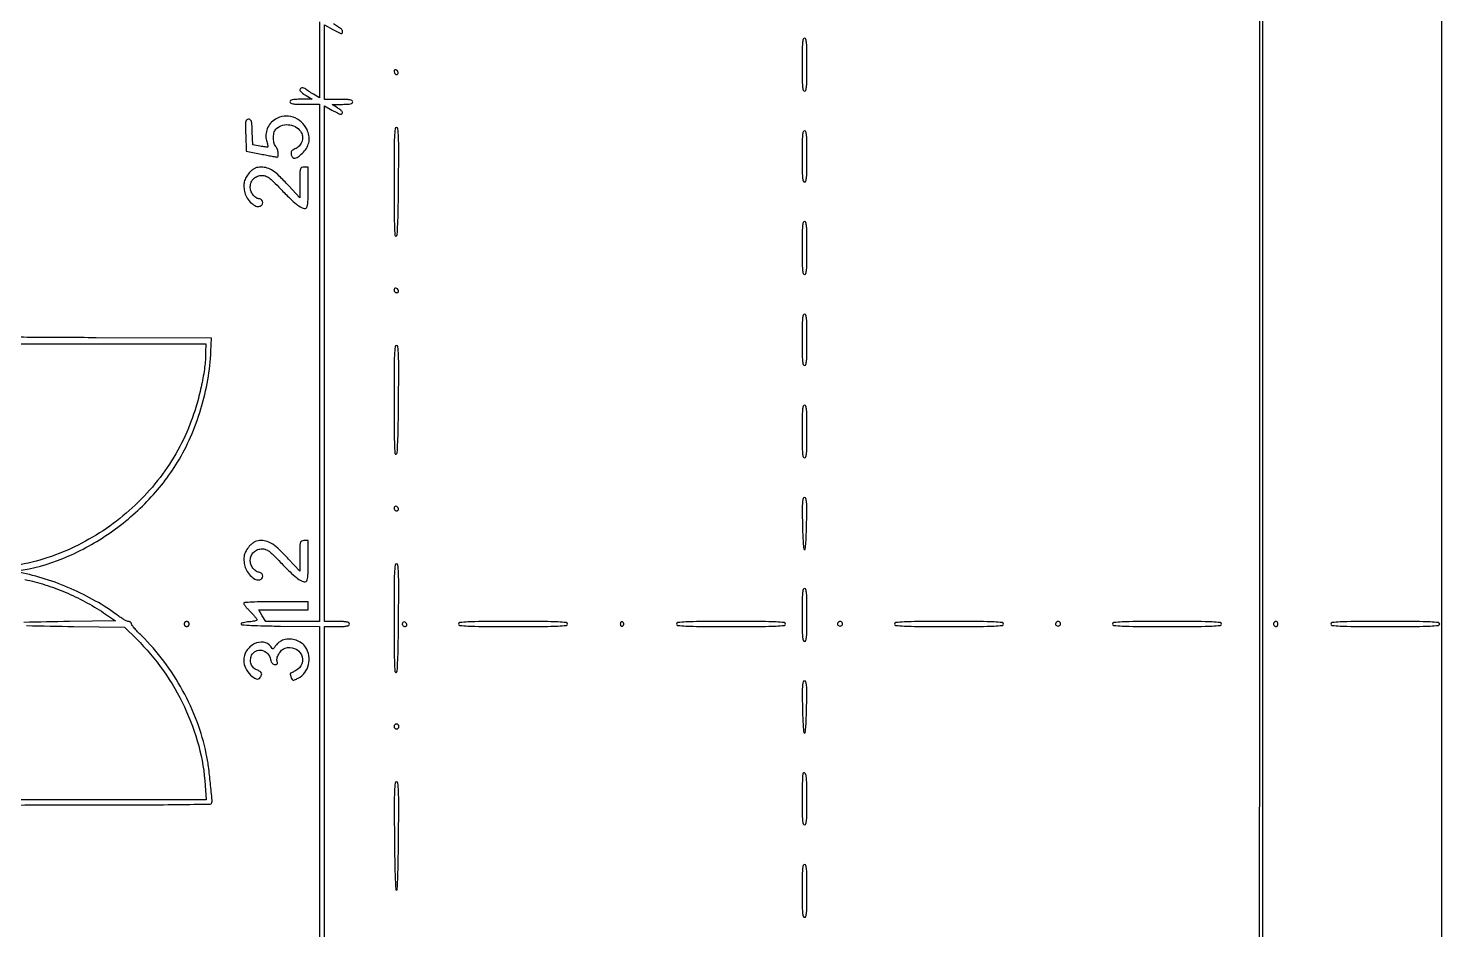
# Model space of a CAD drawing. Extents: x 0 to 836, y 5 to 589.
# Drawn here: x 474.3 to 546.8, y 175.3 to 221.5 of the extents above; entities that cross this region are included whole.
import ezdxf

# ---------------------------------------------------------------- set-up
doc = ezdxf.new("R2010")
doc.units = 0
doc.header["$MEASUREMENT"] = 0

msp = doc.modelspace()

# ---------------------------------------------------------------- linework, layer by layer
for points in [[(201.712326, 537.783562, -0.000001), (217.055896, 537.76491, -0.426088)], [(546.939, 229.3929, -0.000106), (546.943559, 250.949215, -0.000176), (546.957638, 269.095817, -0.000001), (546.976289, 285.583213, -0.415883)], [(836.0595, 588.6891), (420.497259, 588.710259, 0.000013), (261.145696, 588.714318, 0.000021), (126.989856, 588.708632), (4.934769, 588.698274, 0.19889), (4.878609, 588.675009, 0.198853), (4.855343, 588.618859), (4.83877, 516.273901, 0.000036), (4.826254, 436.744061, 0.000021), (4.8222, 342.282364), (4.8222, 95.946129), (4.469225, 95.920114, 0.031904), (4.160456, 95.877435, 0.315999), (4.075312, 95.787407, 0.415411), (4.137995, 95.703578, 0.035338), (4.43445, 95.6826), (4.8222, 95.6826), (4.8222, 50.2101), (4.8222, 4.7376), (420.462, 4.7376), (836.1018, 4.7376)], [(201.712326, 185.847562, -0.000001), (217.055896, 185.82891, -0.426088)], [(604.852986, 529.408162, -0.000002), (620.423836, 529.389509, -0.550615)], [(238.738155, 529.614638, -0.000002), (224.300981, 529.63329, -0.415836)], [(308.18842, 529.408162, -0.000002), (322.638019, 529.38951, -0.415836)], [(531.796111, 538.074638, -0.000002), (517.6951, 538.093291, -0.426056)], [(413.368417, 538.074638, -0.000002), (399.676779, 538.093291, -0.415815)], [(206.267293, 233.405114, -0.000001), (217.051222, 233.389599, -0.0589)], [(77.850638, 481.579418, -0.000002), (77.869294, 494.031443, -0.550517)], [(336.166934, 548.220763, -0.000002), (326.827688, 548.233536, -0.413812)], [(77.644162, 421.684687, -0.000002), (77.625507, 409.236574, -0.415775)], [(835.429914, 203.53197, -0.00002), (835.42504, 321.569549)], [(604.231838, 387.151416, -0.000003), (604.250494, 398.693431, -0.41574)], [(260.324089, 280.728444, -0.000002), (260.333986, 287.287743, -0.41377)], [(353.273145, 235.606241, -0.000004), (353.25667, 227.850838, -0.413589)], [(451.906001, 268.595156, 0.000004), (448.874149, 270.69358, 0.001686)], [(489.505489, 247.251431, -0.000005), (489.515391, 251.586558, -0.413542)], [(598.142374, 133.226362, -0.000004), (607.061927, 133.207701, -0.425827)], [(537.3792, 229.5621, -0.000056), (537.376781, 208.005755, -0.000094), (537.369311, 189.859056), (537.359419, 173.359275, -0.414038)], [(489.223162, 226.508696, -0.000018), (489.204478, 222.185871, -0.414938)], [(489.2418, 221.8212), (489.2418, 219.8685), (489.2418, 217.9158), (488.92455, 218.105439, -0.004855), (488.797196, 218.183254, -0.005537), (488.676883, 218.260246, -0.005042), (488.576216, 218.32771, -0.030884), (488.52693, 218.366139, 0.094374), (488.432816, 218.422019, 0.116251), (488.331678, 218.43382, 0.159083), (488.256833, 218.399419, 0.211125), (488.227428, 218.33145, 0.175744), (488.246867, 218.279137, 0.030637), (488.320962, 218.201949, 0.030019), (488.423457, 218.118289, 0.022931), (488.544678, 218.039095), (488.8611, 217.85249), (488.29005, 217.848745, 0.009032), (487.99766, 217.841545, 0.045588), (487.835949, 217.819778, 0.10416), (487.750175, 217.780183, 0.236978), (487.719, 217.7181, 0.273642), (487.756875, 217.654077, 0.084509), (487.86705, 217.615875, 0.035355), (488.076814, 217.596, 0.005946), (488.4804, 217.5912), (489.2418, 217.5912), (489.2418, 204.3513), (489.2418, 191.1114), (487.86705, 191.114981), (486.4923, 191.118562), (486.305845, 191.411081), (486.11939, 191.7036), (487.384495, 191.7036), (488.6496, 191.7036), (488.6496, 191.9151), (488.6496, 192.1266), (486.9999, 192.1266, 0.003712), (486.299019, 192.121397, 0.009098), (485.783775, 192.104365, 0.00419), (485.386299, 192.080641, 0.394435), (485.3502, 192.042, 0.157369), (485.366065, 191.992841, 0.012597), (485.449605, 191.882846, 0.016057), (485.558976, 191.754787, 0.01161), (485.6886, 191.619, -0.01098), (485.81823, 191.483548, -0.01534), (485.927595, 191.356515, -0.011653), (486.011631, 191.247522, -0.159715), (486.027, 191.200635, -0.307836), (486.004812, 191.168011, -0.029747), (485.908957, 191.136586, -0.029682), (485.779168, 191.11055, -0.01864), (485.62515, 191.094885, 0.01973), (485.471139, 191.078883, 0.031283), (485.341343, 191.051823, 0.032412), (485.246174, 191.018919, 0.301987), (485.2233, 190.9845, 0.395414), (485.260067, 190.945278, 0.002817), (485.752433, 190.916206, 0.007453), (486.38038, 190.892057, 0.003061), (487.23255, 190.877219), (489.2418, 190.854538), (489.2418, 178.504469), (489.2418, 166.1544)], [(489.4956, 165.816), (489.4956, 178.3368), (489.4956, 190.8576), (490.1301, 190.8576, 0.007659), (490.460228, 190.862657, 0.041714), (490.6377, 190.88298, 0.098409), (490.731095, 190.921762, 0.250296), (490.7646, 190.9845, 0.250296), (490.731095, 191.047238, 0.098409), (490.6377, 191.08602, 0.041714), (490.460228, 191.106343, 0.007659), (490.1301, 191.1114), (489.4956, 191.1114), (489.4956, 204.312566), (489.4956, 217.513732), (489.862583, 217.298666, 0.010753), (490.010302, 217.216312, 0.013531), (490.150645, 217.146776, 0.011674), (490.270146, 217.094892, 0.096868), (490.327883, 217.0836, 0.204312), (490.402627, 217.115473, 0.325235), (490.41163, 217.181385, 0.09901), (490.324307, 217.287078, 0.028332), (490.15125, 217.412267), (489.8763, 217.58835), (490.40505, 217.589775, 0.010038), (490.673686, 217.595893, 0.04885), (490.824287, 217.617188, 0.11021), (490.904339, 217.656613, 0.227201), (490.9338, 217.7181, 0.266366), (490.897321, 217.781717, 0.088943), (490.7928, 217.820118, 0.037256), (490.593786, 217.840125, 0.00643), (490.2147, 217.845), (489.4956, 217.845), (489.4956, 219.75338), (489.4956, 221.66176), (489.913927, 221.426607, 0.022436), (490.319497, 221.221997, 0.504052), (490.417787, 221.277155, 0.269531), (490.352167, 221.431966, 0.018953), (489.949781, 221.710475, -0.16362)], [(473.76, 193.709781, 0.063233), (476.093846, 194.339421, 0.051501), (478.376355, 195.564877, 0.050633), (480.398675, 197.257266, 0.056049), (481.962768, 199.269161, 0.034619), (482.6322, 200.556182, 0.029405), (483.15993, 201.994637, 0.029336), (483.516425, 203.489037, 0.033957), (483.673584, 204.9435), (483.7005, 205.6203), (477.79965, 205.642025, -0.000576), (474.461453, 205.658164, -0.00467), (472.931197, 205.681621, -0.003001)], [(469.723304, 205.3242), (476.563852, 205.3242), (483.4044, 205.3242), (483.402923, 204.88005, -0.032359), (483.351758, 204.129023, -0.018714), (483.198411, 203.236443, -0.01788), (482.964652, 202.294772, -0.018934), (482.667989, 201.3903, -0.074435), (481.071054, 198.490595, -0.070514), (478.669341, 196.124123, -0.07055), (475.705862, 194.519201, -0.074647), (472.46985, 193.841431, 0.006689)], [(473.896429, 181.717865, -0.000378), (477.773507, 181.7208, 0.001149), (480.062513, 181.72606, 0.002), (481.961437, 181.742384, 0.000196), (483.639204, 181.764176, 0.256366), (483.69431, 181.795385, 0.162142), (483.731256, 181.951707, 0.002837), (483.647576, 182.829208, 0.007894), (483.546889, 183.689277, 0.017262), (483.436727, 184.3434, 0.039739), (482.964469, 185.980774, 0.035617), (482.225202, 187.586583, 0.035385), (481.259638, 189.08182, 0.037901), (480.112824, 190.389652, -0.009985), (479.915364, 190.590983, -0.014216), (479.748806, 190.778116, -0.010136), (479.619396, 190.938609, -0.166081), (479.5974, 191.003002, 0.128615), (479.586588, 191.04434, 0.100724), (479.556169, 191.079558, 0.089119), (479.510665, 191.103238, 0.075661), (479.457037, 191.1114, -0.112019), (479.378279, 191.129269, -0.016256), (479.231392, 191.205502, -0.017728), (479.061175, 191.309089, -0.014347), (478.885987, 191.431747, 0.03068), (477.767966, 192.161341, 0.026204), (476.509711, 192.791726, 0.026158), (475.189753, 193.288179, 0.030228), (473.8869, 193.616699, -0.004459)], [(474.148988, 193.264552, -0.026684), (475.166057, 192.997594, -0.022478), (476.210217, 192.61053, -0.022184), (477.230688, 192.124743, -0.023992), (478.176933, 191.561859), (478.7937, 191.1537), (476.4249, 191.1114, 0.000813), (474.084847, 191.065807, 0.643438)], [(474.231096, 190.900617, 0.000735), (476.655391, 190.8576), (479.254682, 190.8153), (479.855903, 190.2231, -0.044752), (481.237272, 188.594723, -0.043818), (482.317915, 186.73542, -0.044408), (483.045964, 184.741848, -0.048923), (483.380624, 182.71485), (483.429445, 181.9746), (476.576374, 181.9746), (469.723304, 181.9746)]]:
    msp.add_lwpolyline(points, format="xyb")
for points in [[(537.5484, 173.1762), (537.5484, 229.435923)], [(546.6852, 229.554867), (546.6852, 173.330934)]]:
    msp.add_lwpolyline(points)
for points in [[(513.945, 219.6216, 0.002849), (513.949258, 218.874386, 0.020523), (513.968133, 218.51475, 0.04313), (514.003453, 218.320299, 0.338315), (514.0719, 218.268, 0.338315), (514.140347, 218.320299, 0.04313), (514.175667, 218.51475, 0.020523), (514.194542, 218.874386, 0.002849), (514.1988, 219.6216, 0.002849), (514.194542, 220.368814, 0.020523), (514.175667, 220.72845, 0.04313), (514.140347, 220.922901, 0.338315), (514.0719, 220.9752, 0.338315), (514.003453, 220.922901, 0.04313), (513.968133, 220.72845, 0.020523), (513.949258, 220.368814, 0.002849)], [(493.06187, 219.246175, 0.055333), (493.079336, 219.192537, 0.067404), (493.107365, 219.147827, 0.080237), (493.141175, 219.118406, 0.153371), (493.1757, 219.109531, 0.222662), (493.23828, 219.142987, 0.193087), (493.257574, 219.215458, 0.144703), (493.221834, 219.297981, 0.139121), (493.14647, 219.349343, 0.095591), (493.101181, 219.355317, 0.209098), (493.070634, 219.339734, 0.165894), (493.056886, 219.302991, 0.058438)], [(486.973659, 216.827631, 0.079523), (486.729023, 216.618962, 0.078668), (486.560654, 216.343634, 0.080923), (486.488747, 216.036994, 0.091914), (486.523188, 215.737433, -0.012082), (486.555556, 215.622106, -0.018033), (486.577734, 215.519758, -0.01327), (486.590471, 215.435931, -0.231417), (486.581767, 215.410567, -0.216002), (486.555278, 215.400599, -0.008856), (486.451357, 215.40927, -0.014053), (486.325678, 215.425582, -0.009359), (486.182665, 215.450999), (485.8155, 215.523367), (485.790791, 216.176584, 0.006102), (485.771589, 216.560228, 0.056473), (485.742685, 216.723661, 0.165684), (485.688374, 216.800342, 0.157831), (485.597378, 216.8298, 0.181067), (485.506071, 216.795614, 0.171565), (485.457126, 216.709023, 0.047291), (485.441754, 216.517607, 0.003796), (485.452886, 216.0109), (485.4771, 215.192001), (486.2385, 215.043133, 0.000857), (486.534862, 214.985717, 0.001269), (486.794877, 214.936488, 0.000558), (487.017162, 214.895244, 0.025411), (487.06335, 214.889133, 0.400194), (487.119575, 214.934658, 0.06277), (487.120116, 215.091367, 0.052559), (487.076526, 215.280131, 0.079063), (486.997209, 215.42892, -0.10785), (486.900279, 215.63878, -0.063851), (486.875305, 215.914606, -0.065197), (486.920074, 216.17947, -0.13521), (487.031707, 216.355004, -0.121658), (487.342321, 216.522056, -0.104678), (487.713628, 216.537926, -0.104318), (488.06055, 216.401862, -0.119991), (488.302565, 216.142236, -0.119167), (488.366735, 215.914151, -0.10244), (488.32519, 215.667897, -0.099002), (488.187026, 215.451706, -0.103384), (487.978231, 215.30925, 0.036707), (487.861381, 215.250469, 0.117073), (487.799259, 215.189924, 0.134297), (487.775651, 215.113107, 0.05507), (487.784315, 215.003468, 0.175546), (487.8618, 214.873152, 0.22937), (487.994787, 214.841189, 0.113901), (488.183956, 214.930684, 0.037311), (488.412415, 215.140676, 0.067438), (488.600356, 215.404918, 0.081923), (488.695851, 215.693005, 0.082781), (488.693267, 215.99407, 0.070621), (488.594875, 216.296255, 0.094776), (488.296082, 216.693591, 0.105465), (487.88191, 216.934531, 0.109113), (487.417059, 216.980873, 0.107792)], [(493.0488, 213.60795, 0.00151), (493.053133, 212.173567, 0.008051), (493.070483, 211.390198, 0.006356), (493.096323, 210.883546, 0.49192), (493.15455, 210.844323, 0.304581), (493.212198, 210.918915, 0.005234), (493.242578, 211.459025, 0.007737), (493.2668, 212.259567, 0.001676), (493.282606, 213.643173, 0.001213), (493.291534, 215.224565, 0.010367), (493.279128, 215.932888, 0.014769), (493.251556, 216.339038, 0.385989), (493.176856, 216.4068, 0.384605), (493.101696, 216.338949, 0.014105), (493.070918, 215.923386, 0.010212), (493.052688, 215.202927, 0.001219)], [(513.945, 214.9263, 0.002961), (513.949279, 214.203652, 0.021161), (513.968197, 213.8547, 0.045065), (514.003712, 213.666524, 0.33533), (514.0719, 213.615, 0.33533), (514.140088, 213.666524, 0.045065), (514.175603, 213.8547, 0.021161), (514.194521, 214.203652, 0.002961), (514.1988, 214.9263, 0.002961), (514.194521, 215.648948, 0.021161), (514.175603, 215.9979, 0.045065), (514.140088, 216.186076, 0.33533), (514.0719, 216.2376, 0.33533), (514.003712, 216.186076, 0.045065), (513.968197, 215.9979, 0.021161), (513.949279, 215.648948, 0.002961)], [(485.686425, 214.13344, 0.051153), (485.506516, 213.912404, 0.072988), (485.399998, 213.683327, 0.071635), (485.362622, 213.430032, 0.047266), (485.389411, 213.136415, 0.082624), (485.492385, 212.854595, 0.062291), (485.68954, 212.589581, 0.06701), (485.923186, 212.403353, 0.171701), (486.132199, 212.361194, 0.154891), (486.272699, 212.428784, 0.205775), (486.328484, 212.557421, 0.206634), (486.273477, 212.686004, 0.155718), (486.133494, 212.753636, -0.120035), (485.965641, 212.820689, -0.083756), (485.820952, 212.96558, -0.077229), (485.722489, 213.162617, -0.077472), (485.6886, 213.380024, -0.10504), (485.735302, 213.599879, -0.10037), (485.867721, 213.785876, -0.097017), (486.066517, 213.910125, -0.091225), (486.30195, 213.953754, -0.091469), (486.476218, 213.921836, -0.068605), (486.647692, 213.828033, -0.035955), (486.868973, 213.638049, -0.006703), (487.244152, 213.255804, 0.00777), (487.723629, 212.769374, 0.027056), (488.054318, 212.477603, 0.042437), (488.303658, 212.312801, 0.124499), (488.50155, 212.261957, 0.266285), (488.581322, 212.307286, 0.098923), (488.6255, 212.433633, 0.031549), (488.64555, 212.696622, 0.003254), (488.6496, 213.3189), (488.6496, 214.3764), (488.4381, 214.3764, 0.107498), (488.315343, 214.349699, 0.221958), (488.253059, 214.27659, 0.062393), (488.228931, 214.110375, 0.003589), (488.222549, 213.59385), (488.218497, 212.8113), (487.644693, 213.430469, 0.011982), (487.170865, 213.917799, 0.044714), (486.840388, 214.1884, 0.070874), (486.555818, 214.327704, 0.078159), (486.253142, 214.375843, 0.038885), (486.084898, 214.36303, 0.062693), (485.946932, 214.323513, 0.060899), (485.820328, 214.250041, 0.034494)], [(513.945, 210.231, 0.002849), (513.949258, 209.483786, 0.020523), (513.968133, 209.12415, 0.04313), (514.003453, 208.929699, 0.338315), (514.0719, 208.8774, 0.338315), (514.140347, 208.929699, 0.04313), (514.175667, 209.12415, 0.020523), (514.194542, 209.483786, 0.002849), (514.1988, 210.231, 0.002849), (514.194542, 210.978214, 0.020523), (514.175667, 211.33785, 0.04313), (514.140347, 211.532301, 0.338315), (514.0719, 211.5846, 0.338315), (514.003453, 211.532301, 0.04313), (513.968133, 211.33785, 0.020523), (513.949258, 210.978214, 0.002849)], [(493.0488, 208.08075, 0.099038), (493.059026, 208.02963, 0.097945), (493.088148, 207.986148, 0.097945), (493.13163, 207.957026, 0.099038), (493.18275, 207.9468, 0.077096), (493.231419, 207.954349, 0.119977), (493.267515, 207.976311, 0.144529), (493.285326, 208.009043, 0.134046), (493.283213, 208.047262, 0.113253), (493.2284, 208.137209, 0.165501), (493.146398, 208.178856, 0.244413), (493.078154, 208.154905, 0.190724)], [(513.945, 205.5357, 0.002961), (513.949279, 204.813052, 0.021161), (513.968197, 204.4641, 0.045065), (514.003712, 204.275924, 0.33533), (514.0719, 204.2244, 0.33533), (514.140088, 204.275924, 0.045065), (514.175603, 204.4641, 0.021161), (514.194521, 204.813052, 0.002961), (514.1988, 205.5357, 0.002961), (514.194521, 206.258348, 0.021161), (514.175603, 206.6073, 0.045065), (514.140088, 206.795476, 0.33533), (514.0719, 206.847, 0.33533), (514.003712, 206.795476, 0.045065), (513.968197, 206.6073, 0.021161), (513.949279, 206.258348, 0.002961)], [(493.0488, 202.44075, 0.00151), (493.053133, 201.006367, 0.008051), (493.070483, 200.222998, 0.006356), (493.096323, 199.716346, 0.49192), (493.15455, 199.677123, 0.304581), (493.212198, 199.751715, 0.005234), (493.242578, 200.291825, 0.007737), (493.2668, 201.092367, 0.001676), (493.282606, 202.475973, 0.001213), (493.291534, 204.057365, 0.010367), (493.279128, 204.765688, 0.014769), (493.251556, 205.171838, 0.385989), (493.176856, 205.2396, 0.384605), (493.101696, 205.171749, 0.014105), (493.070918, 204.756186, 0.010212), (493.052688, 204.035727, 0.001219)], [(513.945, 200.8404, 0.002849), (513.949258, 200.093186, 0.020523), (513.968133, 199.73355, 0.04313), (514.003453, 199.539099, 0.338315), (514.0719, 199.4868, 0.338315), (514.140347, 199.539099, 0.04313), (514.175667, 199.73355, 0.020523), (514.194542, 200.093186, 0.002849), (514.1988, 200.8404, 0.002849), (514.194542, 201.587614, 0.020523), (514.175667, 201.94725, 0.04313), (514.140347, 202.141701, 0.338315), (514.0719, 202.194, 0.338315), (514.003453, 202.141701, 0.04313), (513.968133, 201.94725, 0.020523), (513.949258, 201.587614, 0.002849)], [(513.964002, 196.12395, 0.004905), (513.979084, 195.571485, 0.010925), (514.003866, 195.151587, 0.005626), (514.033949, 194.82572, 0.38427), (514.0719, 194.7915, 0.38427), (514.109851, 194.82572, 0.005626), (514.139934, 195.151587, 0.010925), (514.164716, 195.571485, 0.004905), (514.179798, 196.12395, 0.002683), (514.188951, 196.879259, 0.021892), (514.176174, 197.224203, 0.052691), (514.142325, 197.403997, 0.33123), (514.0719, 197.4564, 0.33123), (514.001475, 197.403997, 0.052691), (513.967626, 197.224203, 0.021892), (513.954849, 196.879259, 0.002683)], [(493.0488, 196.91355, 0.099038), (493.059026, 196.86243, 0.097945), (493.088148, 196.818948, 0.097945), (493.13163, 196.789826, 0.099038), (493.18275, 196.7796, 0.077096), (493.231419, 196.787149, 0.119977), (493.267515, 196.809111, 0.144529), (493.285326, 196.841843, 0.134046), (493.283213, 196.880062, 0.113253), (493.2284, 196.970009, 0.165501), (493.146398, 197.011656, 0.244413), (493.078154, 196.987705, 0.190724)], [(485.686425, 195.01384, 0.051153), (485.506516, 194.792804, 0.072988), (485.399998, 194.563727, 0.071635), (485.362622, 194.310432, 0.047266), (485.389411, 194.016815, 0.082624), (485.492385, 193.734995, 0.062291), (485.68954, 193.469981, 0.06701), (485.923186, 193.283753, 0.171701), (486.132199, 193.241594, 0.154891), (486.272699, 193.309184, 0.205775), (486.328484, 193.437821, 0.206634), (486.273477, 193.566404, 0.155718), (486.133494, 193.634036, -0.120035), (485.965641, 193.701089, -0.083756), (485.820952, 193.84598, -0.077229), (485.722489, 194.043017, -0.077472), (485.6886, 194.260424, -0.10504), (485.735302, 194.480279, -0.10037), (485.867721, 194.666276, -0.097017), (486.066517, 194.790525, -0.091225), (486.30195, 194.834154, -0.091469), (486.476218, 194.802236, -0.068605), (486.647692, 194.708433, -0.035955), (486.868973, 194.518449, -0.006703), (487.244152, 194.136204, 0.00777), (487.723629, 193.649774, 0.027056), (488.054318, 193.358003, 0.042437), (488.303658, 193.193201, 0.124499), (488.50155, 193.142357, 0.266285), (488.581322, 193.187686, 0.098923), (488.6255, 193.314033, 0.031549), (488.64555, 193.577022, 0.003254), (488.6496, 194.1993), (488.6496, 195.2568), (488.4381, 195.2568, 0.107498), (488.315343, 195.230099, 0.221958), (488.253059, 195.15699, 0.062393), (488.228931, 194.990775, 0.003589), (488.222549, 194.47425), (488.218497, 193.6917), (487.644693, 194.310869, 0.011982), (487.170865, 194.798199, 0.044714), (486.840388, 195.0688, 0.070874), (486.555818, 195.208104, 0.078159), (486.253142, 195.256243, 0.038885), (486.084898, 195.24343, 0.062693), (485.946932, 195.203913, 0.060899), (485.820328, 195.130441, 0.034494)], [(493.0488, 191.27355, 0.00151), (493.053133, 189.839167, 0.008051), (493.070483, 189.055798, 0.006356), (493.096323, 188.549146, 0.49192), (493.15455, 188.509923, 0.304581), (493.212198, 188.584515, 0.005234), (493.242578, 189.124625, 0.007737), (493.2668, 189.925167, 0.001676), (493.282606, 191.308773, 0.001213), (493.291534, 192.890165, 0.010367), (493.279128, 193.598488, 0.014769), (493.251556, 194.004638, 0.385989), (493.176856, 194.0724, 0.384605), (493.101696, 194.004549, 0.014105), (493.070918, 193.588986, 0.010212), (493.052688, 192.868527, 0.001219)], [(513.945, 191.4498, 0.002849), (513.949258, 190.702586, 0.020523), (513.968133, 190.34295, 0.04313), (514.003453, 190.148499, 0.338315), (514.0719, 190.0962, 0.338315), (514.140347, 190.148499, 0.04313), (514.175667, 190.34295, 0.020523), (514.194542, 190.702586, 0.002849), (514.1988, 191.4498, 0.002849), (514.194542, 192.197014, 0.020523), (514.175667, 192.55665, 0.04313), (514.140347, 192.751101, 0.338315), (514.0719, 192.8034, 0.338315), (514.003453, 192.751101, 0.04313), (513.968133, 192.55665, 0.020523), (513.949258, 192.197014, 0.002849)], [(482.3046, 190.9845, 0.099038), (482.314288, 190.93607, 0.097945), (482.341877, 190.894877, 0.097945), (482.38307, 190.867288, 0.099038), (482.4315, 190.8576, 0.099038), (482.47993, 190.867288, 0.097945), (482.521123, 190.894877, 0.097945), (482.548712, 190.93607, 0.099038), (482.5584, 190.9845, 0.099038), (482.548712, 191.03293, 0.097945), (482.521123, 191.074123, 0.097945), (482.47993, 191.101712, 0.099038), (482.4315, 191.1114, 0.099038), (482.38307, 191.101712, 0.097945), (482.341877, 191.074123, 0.097945), (482.314288, 191.03293, 0.099038)], [(493.4718, 190.99155, 0.099038), (493.482026, 190.94043, 0.097945), (493.511148, 190.896948, 0.097945), (493.55463, 190.867826, 0.099038), (493.60575, 190.8576, 0.077096), (493.654419, 190.865149, 0.119977), (493.690515, 190.887111, 0.144529), (493.708326, 190.919843, 0.134046), (493.706212, 190.958062, 0.113253), (493.6514, 191.048009, 0.165501), (493.569398, 191.089656, 0.244413), (493.501154, 191.065705, 0.190724)], [(496.3482, 190.9845, 0.38529), (496.41544, 190.910194, 0.013583), (496.83465, 190.879711, 0.01012), (497.557016, 190.861515, 0.001237), (499.14, 190.8576, 0.001237), (500.722984, 190.861515, 0.01012), (501.44535, 190.879711, 0.013583), (501.86456, 190.910194, 0.38529), (501.9318, 190.9845, 0.38529), (501.86456, 191.058806, 0.013583), (501.44535, 191.089289, 0.01012), (500.722984, 191.107485, 0.001237), (499.14, 191.1114, 0.001237), (497.557016, 191.107485, 0.01012), (496.83465, 191.089289, 0.013583), (496.41544, 191.058806, 0.38529)], [(504.639, 190.9845, 0.064908), (504.645739, 190.932807, 0.107546), (504.665715, 190.893824, 0.143818), (504.695388, 190.87364, 0.159683), (504.729945, 190.873815, 0.073624), (504.764708, 190.891418, 0.066918), (504.794175, 190.918834, 0.070382), (504.814087, 190.95151, 0.102038), (504.82089, 190.9845, 0.102038), (504.814087, 191.01749, 0.070382), (504.794175, 191.050166, 0.066918), (504.764708, 191.077582, 0.073624), (504.729945, 191.095185, 0.159683), (504.695388, 191.09536, 0.143818), (504.665715, 191.075176, 0.107546), (504.645739, 191.036193, 0.064908)], [(507.5154, 190.9845, 0.38529), (507.58264, 190.910194, 0.013583), (508.00185, 190.879711, 0.01012), (508.724216, 190.861515, 0.001237), (510.3072, 190.8576, 0.001237), (511.890184, 190.861515, 0.01012), (512.61255, 190.879711, 0.013583), (513.03176, 190.910194, 0.38529), (513.099, 190.9845, 0.38529), (513.03176, 191.058806, 0.013583), (512.61255, 191.089289, 0.01012), (511.890184, 191.107485, 0.001237), (510.3072, 191.1114, 0.001237), (508.724216, 191.107485, 0.01012), (508.00185, 191.089289, 0.013583), (507.58264, 191.058806, 0.38529)], [(515.767513, 191.032646, 0.221146), (515.759245, 190.963076, 0.174599), (515.806427, 190.902621, 0.137965), (515.891908, 190.877282, 0.142848), (515.97678, 190.900753, 0.189436), (516.018008, 190.955805, 0.165456), (516.0137, 191.028004, 0.147302), (515.964683, 191.088616, 0.150691), (515.8908, 191.1114, 0.08914), (515.858664, 191.105625, 0.053258), (515.823806, 191.088266, 0.051122), (515.791665, 191.06277, 0.061191)], [(518.6826, 190.9845, 0.38529), (518.74984, 190.910194, 0.013583), (519.16905, 190.879711, 0.01012), (519.891416, 190.861515, 0.001237), (521.4744, 190.8576, 0.001237), (523.057384, 190.861515, 0.01012), (523.77975, 190.879711, 0.013583), (524.19896, 190.910194, 0.38529), (524.2662, 190.9845, 0.38529), (524.19896, 191.058806, 0.013583), (523.77975, 191.089289, 0.01012), (523.057384, 191.107485, 0.001237), (521.4744, 191.1114, 0.001237), (519.891416, 191.107485, 0.01012), (519.16905, 191.089289, 0.013583), (518.74984, 191.058806, 0.38529)], [(526.934713, 191.032646, 0.221146), (526.926445, 190.963076, 0.174599), (526.973627, 190.902621, 0.137965), (527.059108, 190.877282, 0.142848), (527.14398, 190.900753, 0.189436), (527.185208, 190.955805, 0.165456), (527.1809, 191.028004, 0.147302), (527.131883, 191.088616, 0.150691), (527.058, 191.1114, 0.08914), (527.025864, 191.105625, 0.053258), (526.991006, 191.088266, 0.051122), (526.958865, 191.06277, 0.061191)], [(529.8498, 190.9845, 0.38529), (529.91704, 190.910194, 0.013583), (530.33625, 190.879711, 0.01012), (531.058616, 190.861515, 0.001237), (532.6416, 190.8576, 0.001237), (534.224584, 190.861515, 0.01012), (534.94695, 190.879711, 0.013583), (535.36616, 190.910194, 0.38529), (535.4334, 190.9845, 0.38529), (535.36616, 191.058806, 0.013583), (534.94695, 191.089289, 0.01012), (534.224584, 191.107485, 0.001237), (532.6416, 191.1114, 0.001237), (531.058616, 191.107485, 0.01012), (530.33625, 191.089289, 0.013583), (529.91704, 191.058806, 0.38529)], [(538.1147, 191.0573, 0.191124), (538.08996, 191.000018, 0.139481), (538.107096, 190.932104, 0.123736), (538.160065, 190.877539, 0.139398), (538.230193, 190.8576, 0.156819), (538.260555, 190.867363, 0.097386), (538.286415, 190.894877, 0.079459), (538.303872, 190.935974, 0.06085), (538.3098, 190.9845, 0.103624), (538.293412, 191.062725, 0.202875), (538.247978, 191.105688, 0.1934), (538.183641, 191.104083, 0.094876)], [(541.017, 190.9845, 0.38529), (541.08424, 190.910194, 0.013583), (541.50345, 190.879711, 0.01012), (542.225816, 190.861515, 0.001237), (543.8088, 190.8576, 0.001237), (545.391784, 190.861515, 0.01012), (546.11415, 190.879711, 0.013583), (546.53336, 190.910194, 0.38529), (546.6006, 190.9845, 0.38529), (546.53336, 191.058806, 0.013583), (546.11415, 191.089289, 0.01012), (545.391784, 191.107485, 0.001237), (543.8088, 191.1114, 0.001237), (542.225816, 191.107485, 0.01012), (541.50345, 191.089289, 0.013583), (541.08424, 191.058806, 0.38529)], [(487.40219, 190.169989, 0.048999), (487.286922, 190.124469, 0.03454), (487.167563, 190.05242, 0.035001), (487.061978, 189.96667, 0.05974), (486.98894, 189.879847, -0.011552), (486.897982, 189.747786, -0.189773), (486.853661, 189.719411, -0.271529), (486.81066, 189.734424, -0.023408), (486.736674, 189.830185, 0.211093), (486.370413, 190.051581, 0.153403), (485.895569, 189.96674, 0.129568), (485.49694, 189.603531, 0.144874), (485.350516, 189.106351, 0.118743), (485.440888, 188.733369, 0.075627), (485.703431, 188.369521, 0.104789), (485.998289, 188.17382, 0.360451), (486.200963, 188.23981, 0.058537), (486.266289, 188.376026, 0.187349), (486.262314, 188.474902, 0.160649), (486.190791, 188.55496, 0.040558), (486.030818, 188.630663, -0.107945), (485.84898, 188.748756, -0.108648), (485.73346, 188.931664, -0.103734), (485.702182, 189.153404, -0.090479), (485.759586, 189.381005, -0.175419), (485.97392, 189.599917, -0.166765), (486.28388, 189.636717, -0.150308), (486.57509, 189.47356, -0.142024), (486.732264, 189.17133, 0.036534), (486.765634, 189.050958, 0.090483), (486.811254, 188.972004, 0.120338), (486.872668, 188.927522, 0.097136), (486.95283, 188.9118, 0.049538), (487.026226, 188.91909, 0.157244), (487.068754, 188.942874, 0.197701), (487.083769, 188.982938, 0.083848), (487.072211, 189.040219, -0.147101), (487.058472, 189.224788, -0.075242), (487.142791, 189.443474, -0.072203), (487.293837, 189.637147, -0.107624), (487.476355, 189.749012, -0.182238), (487.956362, 189.736965, -0.185988), (488.303915, 189.410982, -0.197143), (488.331647, 188.951998, -0.195315), (488.029205, 188.60347, 0.002093), (487.92489, 188.549892, 0.003032), (487.83325, 188.50163, 0.001553), (487.755959, 188.460015, 0.050235), (487.738333, 188.448023, 0.2614), (487.732338, 188.432178, 0.016535), (487.741721, 188.381413, 0.020895), (487.758203, 188.318857, 0.013728), (487.78212, 188.248309, 0.039093), (487.830935, 188.142559, 0.24682), (487.879085, 188.111272, 0.130591), (487.952155, 188.123623, 0.008927), (488.143488, 188.214877, 0.116211), (488.477677, 188.493099, 0.103036), (488.670717, 188.903354, 0.100295), (488.686705, 189.366176, 0.104035), (488.520189, 189.792059, 0.088767), (488.314598, 190.009625, 0.077816), (488.037068, 190.154568, 0.07552), (487.720591, 190.210598, 0.075811)], [(513.964002, 186.73335, 0.004905), (513.979084, 186.180885, 0.010925), (514.003866, 185.760987, 0.005626), (514.033949, 185.43512, 0.38427), (514.0719, 185.4009, 0.38427), (514.109851, 185.43512, 0.005626), (514.139934, 185.760987, 0.010925), (514.164716, 186.180885, 0.004905), (514.179798, 186.73335, 0.002683), (514.188951, 187.488659, 0.021892), (514.176174, 187.833603, 0.052691), (514.142325, 188.013397, 0.33123), (514.0719, 188.0658, 0.33123), (514.001475, 188.013397, 0.052691), (513.967626, 187.833603, 0.021892), (513.954849, 187.488659, 0.002683)], [(493.0488, 185.7393, 0.099038), (493.058488, 185.69087, 0.097945), (493.086077, 185.649677, 0.097945), (493.12727, 185.622088, 0.099038), (493.1757, 185.6124, 0.099038), (493.22413, 185.622088, 0.097945), (493.265323, 185.649677, 0.097945), (493.292912, 185.69087, 0.099038), (493.3026, 185.7393, 0.099038), (493.292912, 185.78773, 0.097945), (493.265323, 185.828923, 0.097945), (493.22413, 185.856512, 0.099038), (493.1757, 185.8662, 0.099038), (493.12727, 185.856512, 0.097945), (493.086077, 185.828923, 0.097945), (493.058488, 185.78773, 0.099038)], [(513.9991, 183.3541, 0.186374), (513.977247, 183.304752, 0.002086), (513.960892, 182.934839, 0.006105), (513.948908, 182.503926, 0.003899), (513.945, 182.0028, 0.003), (513.949287, 181.288341, 0.021382), (513.968219, 180.94295, 0.045736), (514.0038, 180.756859, 0.334295), (514.0719, 180.7056, 0.334966), (514.140056, 180.757031, 0.045301), (514.175595, 180.944468, 0.021239), (514.194518, 181.292159, 0.002975), (514.1988, 182.011907, 0.005289), (514.190621, 182.785131, 0.031648), (514.156666, 183.18635, 0.118898), (514.091901, 183.346458, 0.463205)], [(493.068794, 180.13455, 0.002147), (493.083479, 178.945131, 0.005481), (493.107274, 178.083289, 0.001584), (493.135718, 177.402126, 0.401123), (493.1757, 177.3639, 0.401123), (493.215682, 177.402126, 0.001584), (493.244126, 178.083289, 0.005481), (493.267921, 178.945131, 0.002147), (493.282606, 180.13455, 0.001195), (493.291623, 181.727738, 0.010459), (493.279154, 182.434189, 0.015323), (493.251242, 182.836848, 0.385261), (493.1757, 182.9052, 0.385261), (493.100158, 182.836848, 0.015323), (493.072246, 182.434189, 0.010459), (493.059777, 181.727738, 0.001195)], [(513.945, 177.3216, 0.002849), (513.949258, 176.574386, 0.020523), (513.968133, 176.21475, 0.04313), (514.003453, 176.020299, 0.338315), (514.0719, 175.968, 0.338315), (514.140347, 176.020299, 0.04313), (514.175667, 176.21475, 0.020523), (514.194542, 176.574386, 0.002849), (514.1988, 177.3216, 0.002849), (514.194542, 178.068814, 0.020523), (514.175667, 178.42845, 0.04313), (514.140347, 178.622901, 0.338315), (514.0719, 178.6752, 0.338315), (514.003453, 178.622901, 0.04313), (513.968133, 178.42845, 0.020523), (513.949258, 178.068814, 0.002849)]]:
    msp.add_lwpolyline(points, format="xyb", close=True)

doc.saveas('drawing.dxf')
